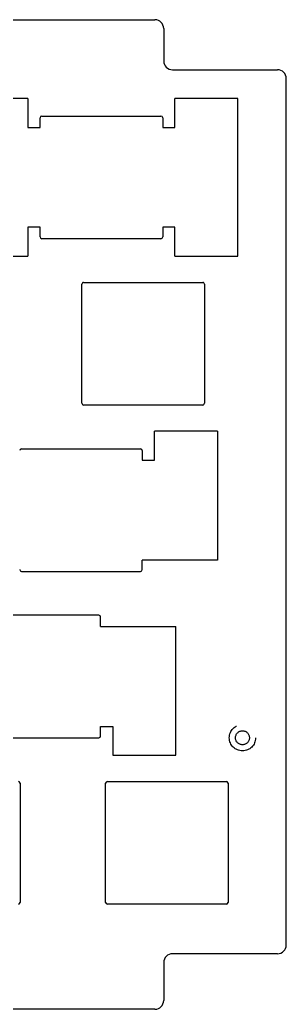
# Model space of a CAD drawing. Header units: millimetres. Extents: x 1341 to 3576, y -414 to 1667.
# Drawn here: x 1723.4 to 1753.8, y 1467.8 to 1580.8 of the extents above; entities that cross this region are included whole.
import ezdxf

# ---------------------------------------------------------------- set-up
doc = ezdxf.new("R2010")
doc.units = ezdxf.units.MM
doc.linetypes.add('HIDDEN', pattern=[9.525, 6.35, -3.175])
doc.layers.add('DEFAULT_2', color=8, linetype='HIDDEN')

msp = doc.modelspace()

# ---------------------------------------------------------------- linework, layer by layer
at = {"color": 6, "linetype": 'Continuous'}
for p, q in [((1676.803, 1580.75), (1738.803, 1580.75)), ((1739.803, 1579.75), (1739.803, 1576.05)), ((1740.803, 1575.05), (1752.803, 1575.05)), ((1753.803, 1475.08), (1753.803, 1574.05)), ((1724.288, 1571.75), (1717.088, 1571.75)), ((1724.288, 1571.75), (1724.288, 1568.45)), ((1748.288, 1571.75), (1741.088, 1571.75)), ((1741.088, 1568.45), (1741.088, 1571.75)), ((1748.288, 1553.75), (1748.288, 1571.75)), ((1725.888, 1569.75), (1739.488, 1569.75)), ((1724.288, 1568.45), (1725.688, 1568.45)), ((1725.688, 1568.45), (1725.688, 1569.55)), ((1739.688, 1569.55), (1739.688, 1568.45)), ((1739.688, 1568.45), (1741.088, 1568.45)), ((1725.688, 1557.05), (1724.288, 1557.05)), ((1724.288, 1557.05), (1724.288, 1553.75)), ((1725.688, 1555.95), (1725.688, 1557.05)), ((1741.088, 1557.05), (1739.688, 1557.05)), ((1739.688, 1557.05), (1739.688, 1555.95)), ((1741.088, 1553.75), (1741.088, 1557.05)), ((1739.488, 1555.75), (1725.888, 1555.75)), ((1717.088, 1553.75), (1724.288, 1553.75)), ((1741.088, 1553.75), (1748.288, 1553.75)), ((1730.458, 1536.95), (1730.458, 1550.55)), ((1730.658, 1550.75), (1744.258, 1550.75)), ((1744.458, 1550.55), (1744.458, 1536.95)), ((1744.258, 1536.75), (1730.658, 1536.75)), ((1745.963, 1533.75), (1738.763, 1533.75)), ((1738.763, 1530.45), (1738.763, 1533.75)), ((1745.963, 1533.75), (1745.963, 1519.05)), ((1723.563, 1531.75), (1737.163, 1531.75)), ((1737.363, 1531.55), (1737.363, 1530.45)), ((1737.363, 1530.45), (1738.763, 1530.45)), ((1745.963, 1519.05), (1737.363, 1519.05)), ((1737.363, 1517.95), (1737.363, 1519.05)), ((1723.563, 1517.75), (1737.163, 1517.75)), ((1732.393, 1512.75), (1718.793, 1512.75)), ((1732.593, 1511.45), (1732.593, 1512.55)), ((1732.593, 1511.45), (1741.193, 1511.45)), ((1741.193, 1496.75), (1741.193, 1511.45)), ((1732.593, 1500.05), (1733.993, 1500.05)), ((1732.593, 1498.95), (1732.593, 1500.05)), ((1733.993, 1500.05), (1733.993, 1496.75)), ((1718.793, 1498.75), (1732.393, 1498.75)), ((1733.993, 1496.75), (1741.193, 1496.75)), ((1723.403, 1493.55), (1723.403, 1479.95)), ((1733.168, 1479.95), (1733.168, 1493.55)), ((1733.368, 1493.75), (1746.968, 1493.75)), ((1747.168, 1493.55), (1747.168, 1479.95)), ((1746.968, 1479.75), (1733.368, 1479.75)), ((1752.803, 1474.08), (1740.803, 1474.08)), ((1739.803, 1473.08), (1739.803, 1468.75)), ((1738.803, 1467.75), (1676.803, 1467.75))]:
    msp.add_line(p, q, dxfattribs=at)
for centre, radius, start, end in [((1738.803, 1579.75), 1, 0, 90), ((1740.803, 1576.05), 1, 180, 270), ((1752.803, 1574.05), 1, 0, 90), ((1725.888, 1569.55), 0.2, 90, 180), ((1739.488, 1569.55), 0.2, 0, 90), ((1725.888, 1555.95), 0.2, 180, 270), ((1739.488, 1555.95), 0.2, 270, 0), ((1730.658, 1550.55), 0.2, 89.99999, 180), ((1744.258, 1550.55), 0.2, 0, 90.00001), ((1730.658, 1536.95), 0.2, 180, 270.00001), ((1744.258, 1536.95), 0.2, 269.99999, 0), ((1723.563, 1531.55), 0.2, 90, 180), ((1737.163, 1531.55), 0.2, 0, 90), ((1723.563, 1517.95), 0.2, 180, 270), ((1737.163, 1517.95), 0.2, 270, 0), ((1732.393, 1512.55), 0.2, 0, 90), ((1732.393, 1498.95), 0.2, 270, 0), ((1723.203, 1493.55), 0.2, 0, 90), ((1733.368, 1493.55), 0.2, 90, 180), ((1746.968, 1493.55), 0.2, 0, 90), ((1723.203, 1479.95), 0.2, 270, 0), ((1733.368, 1479.95), 0.2, 180, 270), ((1746.968, 1479.95), 0.2, 270, 0), ((1752.803, 1475.08), 1, 270, 0), ((1740.803, 1473.08), 1, 90, 180), ((1738.803, 1468.75), 1, 270, 0)]:
    msp.add_arc(centre, radius, start, end, dxfattribs=at)
at = {"layer": 'DEFAULT_2', "color": 6, "linetype": 'HIDDEN'}
for radius in [1.5, 0.8]:
    msp.add_circle((1748.803, 1498.75), radius, dxfattribs=at)

doc.saveas('drawing.dxf')
